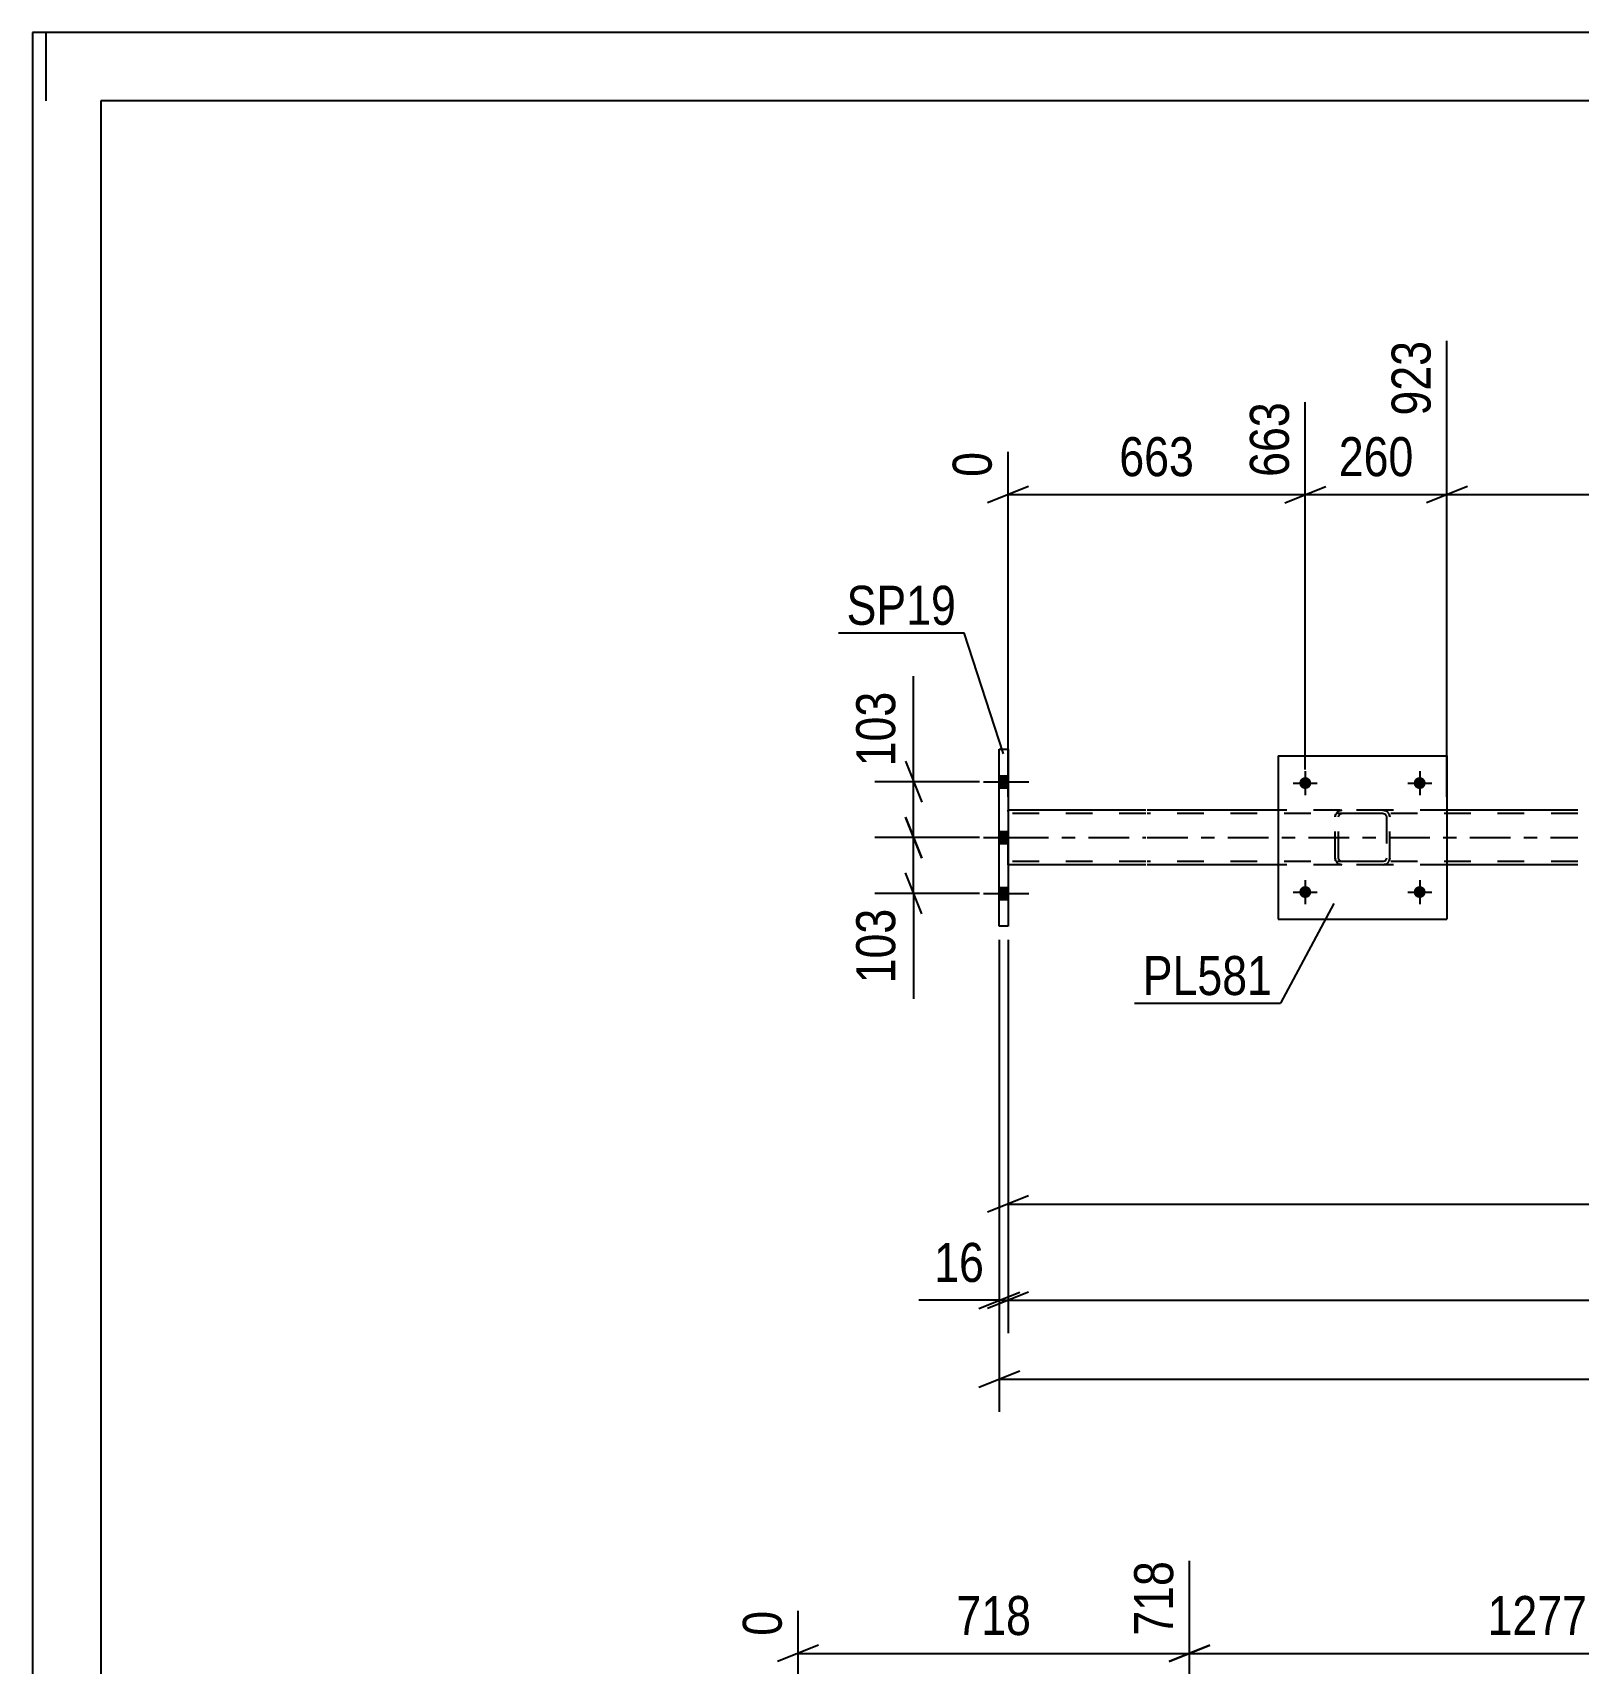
# Model space of a CAD drawing. Header units: millimetres. Extents: x 0 to 841, y 0 to 594.
# Drawn here: x 0 to 113.5, y 474.3 to 594 of the extents above; entities that cross this region are included whole.
import ezdxf

# ---------------------------------------------------------------- set-up
doc = ezdxf.new("R2010")
doc.units = ezdxf.units.MM
doc.linetypes.add('DXK_LINE_DOT2', pattern=[3.9198, 1.9599, -1.9599])
doc.linetypes.add('DXK_LINE_DOT3', pattern=[5.9187, 2.979, -0.9799, 0.9799, -0.9799])
doc.styles.add('Arial Narrow', font='ARIALN.TTF', dxfattribs={"height": 0.2})

# ---------------------------------------------------------------- blocks, each defined once
blk = doc.blocks.new('Unknown-122568727-1133')
at = {"color": 5, "linetype": 'Continuous'}
for p, q in [((841, 594), (0, 594)), ((0, 594), (0, 0)), ((1, 589), (1, 594)), ((836, 589), (5, 589)), ((5, 589), (5, 5))]:
    blk.add_line(p, q, dxfattribs=at)
blk = doc.blocks.new('Part-122568727-4022 - 3869')
at = {"color": 2, "linetype": 'Continuous'}
for p, q in [((81.72, 536.91), (71.6, 536.91)), ((91.42, 536.91), (81.82, 536.91)), ((113.42, 536.91), (103.82, 536.91)), ((81.72, 532.91), (71.6, 532.91)), ((91.42, 532.91), (81.82, 532.91)), ((113.42, 532.91), (103.82, 532.91))]:
    blk.add_line(p, q, dxfattribs=at)
at = {"color": 7, "linetype": 'DXK_LINE_DOT2'}
for p, q in [((71.6, 532.91), (71.6, 536.91)), ((81.72, 536.67), (71.6, 536.67)), ((113.42, 536.67), (81.82, 536.67)), ((103.82, 536.91), (91.42, 536.91)), ((81.72, 533.15), (71.6, 533.15)), ((113.42, 533.15), (81.82, 533.15)), ((103.82, 532.91), (91.42, 532.91))]:
    blk.add_line(p, q, dxfattribs=at)
at = {"color": 7, "linetype": 'DXK_LINE_DOT3'}
for p, q in [((71.6, 534.91), (81.72, 534.91)), ((81.82, 534.91), (113.42, 534.91))]:
    blk.add_line(p, q, dxfattribs=at)
blk = doc.blocks.new('Part-122568727-3990 - 3869')
at = {"color": 2, "linetype": 'Continuous'}
for p, q in [((70.96, 541.41), (71.6, 541.41)), ((70.96, 528.41), (70.96, 541.41)), ((71.6, 541.41), (71.6, 528.41)), ((71.6, 528.41), (70.96, 528.41))]:
    blk.add_line(p, q, dxfattribs=at)
blk = doc.blocks.new('Bolt-122568727-3933 - 3869')
at = {"linetype": 'Continuous'}
for points in [[(93.86, 538.91, -1), (92.98, 538.91, -1)], [(102.26, 538.91, -1), (101.38, 538.91, -1)]]:
    blk.add_hatch(color=1, dxfattribs=at).paths.add_polyline_path(points)
at = {"color": 1, "linetype": 'Continuous'}
for p, q in [((92.54, 538.91), (94.3, 538.91)), ((93.42, 539.79), (93.42, 538.03)), ((100.94, 538.91), (102.7, 538.91)), ((101.82, 539.79), (101.82, 538.03))]:
    blk.add_line(p, q, dxfattribs=at)
blk = doc.blocks.new('Bolt-122568727-3934 - 3869')
at = {"linetype": 'Continuous'}
for points in [[(93.86, 530.91, -1), (92.98, 530.91, -1)], [(102.26, 530.91, -1), (101.38, 530.91, -1)]]:
    blk.add_hatch(color=1, dxfattribs=at).paths.add_polyline_path(points)
at = {"color": 1, "linetype": 'Continuous'}
for p, q in [((93.42, 531.79), (93.42, 530.03)), ((101.82, 531.79), (101.82, 530.03)), ((92.54, 530.91), (94.3, 530.91)), ((100.94, 530.91), (102.7, 530.91))]:
    blk.add_line(p, q, dxfattribs=at)
blk = doc.blocks.new('Bolt-122568727-3961 - 3869')
at = {"linetype": 'Continuous'}
for points in [[(71.6, 538.57), (71.6, 539.45), (70.96, 539.45), (70.96, 538.57)], [(71.6, 538.57), (71.6, 539.45), (70.96, 539.45), (70.96, 538.57)], [(71.6, 538.57), (71.6, 539.45), (70.96, 539.45), (70.96, 538.57)], [(71.6, 534.47), (71.6, 535.35), (70.96, 535.35), (70.96, 534.47)], [(71.6, 534.47), (71.6, 535.35), (70.96, 535.35), (70.96, 534.47)], [(71.6, 530.37), (71.6, 531.25), (70.96, 531.25), (70.96, 530.37)], [(71.6, 530.37), (71.6, 531.25), (70.96, 531.25), (70.96, 530.37)], [(71.6, 530.37), (71.6, 531.25), (70.96, 531.25), (70.96, 530.37)]]:
    blk.add_hatch(color=1, dxfattribs=at).paths.add_polyline_path(points)
at = {"color": 1, "linetype": 'Continuous'}
for p, q in [((69.8, 539.01), (73.12, 539.01)), ((69.8, 539.01), (73.12, 539.01)), ((69.8, 539.01), (73.12, 539.01)), ((70.96, 539.45), (71.6, 539.45)), ((70.96, 539.45), (71.6, 539.45)), ((70.96, 539.45), (71.6, 539.45)), ((70.96, 538.57), (71.6, 538.57)), ((70.96, 538.57), (71.6, 538.57)), ((70.96, 538.57), (71.6, 538.57)), ((70.96, 535.35), (71.6, 535.35)), ((70.96, 535.35), (71.6, 535.35)), ((69.8, 534.91), (73.12, 534.91)), ((69.8, 534.91), (73.12, 534.91)), ((70.96, 534.47), (71.6, 534.47)), ((70.96, 534.47), (71.6, 534.47)), ((69.8, 530.81), (73.12, 530.81)), ((69.8, 530.81), (73.12, 530.81)), ((69.8, 530.81), (73.12, 530.81)), ((70.96, 531.25), (71.6, 531.25)), ((70.96, 531.25), (71.6, 531.25)), ((70.96, 531.25), (71.6, 531.25)), ((70.96, 530.37), (71.6, 530.37)), ((70.96, 530.37), (71.6, 530.37)), ((70.96, 530.37), (71.6, 530.37))]:
    blk.add_line(p, q, dxfattribs=at)
blk = doc.blocks.new('Part-122568727-4103 - 3869')
at = {"color": 7, "linetype": 'DXK_LINE_DOT2'}
for p, q in [((95.62, 536.43), (95.65, 536.62)), ((95.65, 536.62), (95.62, 536.43)), ((95.62, 533.39), (95.62, 536.43)), ((95.86, 536.43), (95.88, 536.53)), ((95.86, 533.39), (95.86, 536.43)), ((95.88, 536.53), (95.93, 536.6)), ((95.91, 536.88), (96.1, 536.91)), ((96.1, 536.91), (95.91, 536.88)), ((95.93, 536.6), (96.01, 536.66)), ((96.01, 536.66), (96.1, 536.67)), ((99.14, 536.91), (96.1, 536.91)), ((99.14, 536.67), (96.1, 536.67)), ((99.14, 536.91), (99.32, 536.88)), ((99.32, 536.88), (99.14, 536.91)), ((99.14, 536.67), (99.23, 536.66)), ((99.23, 536.66), (99.31, 536.6)), ((99.31, 536.6), (99.36, 536.53)), ((99.36, 536.53), (99.38, 536.43)), ((99.38, 536.43), (99.38, 533.39)), ((99.58, 536.62), (99.62, 536.43)), ((99.62, 536.43), (99.58, 536.62)), ((99.62, 533.39), (99.62, 536.43)), ((95.65, 533.21), (95.62, 533.39)), ((95.62, 533.39), (95.65, 533.21)), ((95.88, 533.3), (95.86, 533.39)), ((95.93, 533.22), (95.88, 533.3)), ((96.1, 532.91), (95.91, 532.95)), ((95.91, 532.95), (96.1, 532.91)), ((96.01, 533.17), (95.93, 533.22)), ((96.1, 533.15), (96.01, 533.17)), ((99.14, 533.15), (96.1, 533.15)), ((99.14, 532.91), (96.1, 532.91)), ((99.23, 533.17), (99.14, 533.15)), ((99.32, 532.95), (99.14, 532.91)), ((99.14, 532.91), (99.32, 532.95)), ((99.31, 533.22), (99.23, 533.17)), ((99.36, 533.3), (99.31, 533.22)), ((99.38, 533.39), (99.36, 533.3)), ((99.62, 533.39), (99.58, 533.21)), ((99.58, 533.21), (99.62, 533.39))]:
    blk.add_line(p, q, dxfattribs=at)
at = {"color": 7, "linetype": 'DXK_LINE_DOT3'}
blk.add_line((97.62, 534.91), (97.62, 534.91), dxfattribs=at)
at = {"color": 7, "linetype": 'DXK_LINE_DOT2'}
for centre, start, end in [((96.1, 536.43), 112.5, 157.5), ((96.1, 536.43), 112.5, 157.5), ((99.14, 536.43), 22.5, 67.5), ((99.14, 536.43), 22.5, 67.5), ((96.1, 533.39), 202.5, 247.5), ((96.1, 533.39), 202.5, 247.5), ((99.14, 533.39), 292.5, 337.5), ((99.14, 533.39), 292.5, 337.5)]:
    blk.add_arc(centre, 0.48, start, end, dxfattribs=at)
blk = doc.blocks.new('Part-122568727-4108 - 3869')
at = {"color": 2, "linetype": 'Continuous'}
for p, q in [((91.42, 540.91), (91.42, 528.91)), ((91.42, 540.91), (103.82, 540.91)), ((103.82, 540.91), (103.82, 528.91)), ((91.42, 528.91), (103.82, 528.91))]:
    blk.add_line(p, q, dxfattribs=at)
blk = doc.blocks.new('StraightDimension-122568727-4539 - 3869')
at = {"color": 7, "linetype": 'Continuous'}
for p, q in [((64.07, 536.41), (65.27, 533.41)), ((69.51, 534.91), (61.82, 534.91)), ((64.67, 530.81), (64.67, 534.91)), ((65.27, 529.31), (64.07, 532.31)), ((69.51, 530.81), (61.82, 530.81)), ((64.67, 530.81), (64.67, 523.08)), ((64.67, 530.81), (64.67, 523.08))]:
    blk.add_line(p, q, dxfattribs=at)
at = {"color": 0}
blk.add_wipeout([(63.92, 530.29), (59.72, 530.29), (59.72, 523.61), (63.92, 523.61)], dxfattribs=at)
at = {"color": 3, "style": 'Arial Narrow'}
blk.add_text('103', height=2.863, rotation=90.0002, dxfattribs=at).set_placement((63.32, 524.21))
blk = doc.blocks.new('StraightDimension-122568727-4487 - 3869')
at = {"color": 7, "linetype": 'Continuous'}
for p, q in [((70.96, 527.41), (70.96, 492.75)), ((72.46, 495.75), (69.46, 494.55)), ((70.96, 495.15), (756.96, 495.15))]:
    blk.add_line(p, q, dxfattribs=at)
blk = doc.blocks.new('StraightDimension-122568727-4349 - 3869')
at = {"color": 7, "linetype": 'Continuous'}
for p, q in [((71.6, 527.41), (71.6, 505.6)), ((73.1, 508.6), (70.1, 507.4)), ((71.6, 508), (636.24, 508))]:
    blk.add_line(p, q, dxfattribs=at)
blk = doc.blocks.new('StraightDimension-122568727-4508 - 3869')
at = {"color": 7, "linetype": 'Continuous'}
for p, q in [((71.6, 527.41), (71.6, 498.54)), ((73.1, 501.54), (70.1, 500.34)), ((71.6, 500.94), (756.32, 500.94))]:
    blk.add_line(p, q, dxfattribs=at)
blk = doc.blocks.new('StraightDimension-122568727-4518 - 3869')
at = {"color": 7, "linetype": 'Continuous'}
for p, q in [((70.96, 527.41), (70.96, 498.54)), ((71.6, 527.41), (71.6, 498.54)), ((70.96, 500.94), (65.05, 500.94)), ((70.96, 500.94), (65.05, 500.94)), ((69.46, 500.34), (72.46, 501.54)), ((73.1, 501.54), (70.1, 500.34)), ((70.96, 500.94), (71.6, 500.94))]:
    blk.add_line(p, q, dxfattribs=at)
at = {"color": 0}
blk.add_wipeout([(70.43, 501.69), (70.43, 505.89), (65.58, 505.89), (65.58, 501.69)], dxfattribs=at)
at = {"color": 3, "style": 'Arial Narrow'}
blk.add_text('16', height=2.863, dxfattribs=at).set_placement((66.18, 502.29))
blk = doc.blocks.new('StraightDimension-122568727-4529 - 3869')
at = {"color": 7, "linetype": 'Continuous'}
for p, q in [((64.67, 539.01), (64.67, 546.75)), ((64.67, 539.01), (64.67, 546.75)), ((64.07, 540.51), (65.27, 537.51)), ((69.51, 539.01), (61.82, 539.01)), ((64.67, 534.91), (64.67, 539.01)), ((65.27, 533.41), (64.07, 536.41)), ((69.51, 534.91), (61.82, 534.91))]:
    blk.add_line(p, q, dxfattribs=at)
at = {"color": 0}
blk.add_wipeout([(63.92, 546.22), (59.72, 546.22), (59.72, 539.54), (63.92, 539.54)], dxfattribs=at)
at = {"color": 3, "style": 'Arial Narrow'}
blk.add_text('103', height=2.863, rotation=90.0002, dxfattribs=at).set_placement((63.32, 540.14))
blk = doc.blocks.new('StraightDimension-122568727-12621 - 3869')
at = {"color": 7, "linetype": 'Continuous'}
for p, q in [((103.82, 537.91), (103.82, 571.37)), ((133.8, 539.91), (133.8, 568.7)), ((105.32, 560.69), (102.32, 559.49)), ((132.3, 559.49), (135.3, 560.69)), ((103.82, 560.09), (133.8, 560.09))]:
    blk.add_line(p, q, dxfattribs=at)
at = {"color": 0}
blk.add_wipeout([(123.06, 560.84), (123.06, 565.04), (114.55, 565.04), (114.55, 560.84)], dxfattribs=at)
at = {"color": 3, "style": 'Arial Narrow'}
blk.add_text('1017', height=2.863, dxfattribs=at).set_placement((115.15, 561.44))
at = {"color": 0, "linetype": 'Continuous'}
blk.add_wipeout([(133.2, 569.3), (129, 569.3), (129, 560.79), (133.2, 560.79)], dxfattribs=at)
at = {"color": 3, "linetype": 'Continuous', "style": 'Arial Narrow'}
blk.add_text('1940', height=2.863, rotation=90.0002, dxfattribs=at).set_placement((132.6, 561.39))
blk = doc.blocks.new('StraightDimension-122568727-12622 - 3869')
at = {"color": 7, "linetype": 'Continuous'}
for p, q in [((103.82, 537.91), (103.82, 571.37)), ((93.42, 539.91), (93.42, 566.87)), ((91.92, 559.49), (94.92, 560.69)), ((105.32, 560.69), (102.32, 559.49)), ((93.42, 560.09), (103.82, 560.09))]:
    blk.add_line(p, q, dxfattribs=at)
at = {"color": 0}
blk.add_wipeout([(101.96, 560.84), (101.96, 565.04), (95.28, 565.04), (95.28, 560.84)], dxfattribs=at)
at = {"color": 3, "style": 'Arial Narrow'}
blk.add_text('260', height=2.863, dxfattribs=at).set_placement((95.88, 561.44))
at = {"color": 0, "linetype": 'Continuous'}
blk.add_wipeout([(103.22, 571.97), (99.02, 571.97), (99.02, 565.29), (103.22, 565.29)], dxfattribs=at)
at = {"color": 3, "linetype": 'Continuous', "style": 'Arial Narrow'}
blk.add_text('923', height=2.863, rotation=90.0002, dxfattribs=at).set_placement((102.62, 565.89))
blk = doc.blocks.new('StraightDimension-122568727-12623 - 3869')
at = {"color": 7, "linetype": 'Continuous'}
for p, q in [((93.42, 539.91), (93.42, 566.87)), ((71.6, 537.91), (71.6, 563.22)), ((73.1, 560.69), (70.1, 559.49)), ((91.92, 559.49), (94.92, 560.69)), ((71.6, 560.09), (93.42, 560.09))]:
    blk.add_line(p, q, dxfattribs=at)
at = {"color": 0}
blk.add_wipeout([(85.85, 560.84), (85.85, 565.04), (79.17, 565.04), (79.17, 560.84)], dxfattribs=at)
at = {"color": 3, "style": 'Arial Narrow'}
blk.add_text('663', height=2.863, dxfattribs=at).set_placement((79.77, 561.44))
at = {"color": 0, "linetype": 'Continuous'}
for points in [[(92.82, 567.47), (88.62, 567.47), (88.62, 560.79), (92.82, 560.79)], [(71, 563.82), (66.8, 563.82), (66.8, 560.79), (71, 560.79)]]:
    blk.add_wipeout(points, dxfattribs=at)
at = {"color": 3, "linetype": 'Continuous', "style": 'Arial Narrow'}
for s, height, p in [('663', 2.863, (92.22, 561.39)), ('0', 2.86, (70.4, 561.39))]:
    blk.add_text(s, height=height, rotation=90.0002, dxfattribs=at).set_placement(p)
blk = doc.blocks.new('StraightDimension-122568727-6213 - 5055')
at = {"color": 7, "linetype": 'Continuous'}
for p, q in [((84.92, 435.33), (84.92, 481.81)), ((56.19, 427.49), (56.19, 478.15)), ((57.69, 475.62), (54.69, 474.42)), ((83.42, 474.42), (86.42, 475.62)), ((56.19, 475.02), (84.92, 475.02))]:
    blk.add_line(p, q, dxfattribs=at)
at = {"color": 0}
blk.add_wipeout([(73.9, 475.77), (73.9, 479.97), (67.21, 479.97), (67.21, 475.77)], dxfattribs=at)
at = {"color": 3, "style": 'Arial Narrow'}
blk.add_text('718', height=2.863, dxfattribs=at).set_placement((67.81, 476.37))
at = {"color": 0, "linetype": 'Continuous'}
for points in [[(84.32, 482.41), (80.12, 482.41), (80.12, 475.72), (84.32, 475.72)], [(55.59, 478.75), (51.39, 478.75), (51.39, 475.72), (55.59, 475.72)]]:
    blk.add_wipeout(points, dxfattribs=at)
at = {"color": 3, "linetype": 'Continuous', "style": 'Arial Narrow'}
for s, height, p in [('718', 2.863, (83.72, 476.32)), ('0', 2.86, (54.99, 476.32))]:
    blk.add_text(s, height=height, rotation=90.0002, dxfattribs=at).set_placement(p)
blk = doc.blocks.new('StraightDimension-122568727-6223 - 5055')
at = {"color": 7, "linetype": 'Continuous'}
for p, q in [((136, 435.33), (136, 483.63)), ((84.92, 435.33), (84.92, 481.81)), ((86.42, 475.62), (83.42, 474.42)), ((134.5, 474.42), (137.5, 475.62)), ((84.92, 475.02), (136, 475.02))]:
    blk.add_line(p, q, dxfattribs=at)
at = {"color": 0}
blk.add_wipeout([(114.72, 475.77), (114.72, 479.97), (106.2, 479.97), (106.2, 475.77)], dxfattribs=at)
at = {"color": 3, "style": 'Arial Narrow'}
blk.add_text('1277', height=2.863, dxfattribs=at).set_placement((106.8, 476.37))
at = {"color": 0, "linetype": 'Continuous'}
blk.add_wipeout([(135.4, 484.23), (131.2, 484.23), (131.2, 475.72), (135.4, 475.72)], dxfattribs=at)
at = {"color": 3, "linetype": 'Continuous', "style": 'Arial Narrow'}
blk.add_text('1995', height=2.863, rotation=90.0002, dxfattribs=at).set_placement((134.8, 476.32))
blk = doc.blocks.new('Mark-122568727-3986 - 3869')
at = {"color": 30, "linetype": 'Continuous'}
for p in [(59.15, 549.93), (71.28, 541.05)]:
    blk.add_line(p, (68.39, 549.93), dxfattribs=at)
at = {"color": 0}
blk.add_wipeout([(67.79, 550.53), (67.79, 553.53), (59.75, 553.53), (59.75, 550.53)], dxfattribs=at)
blk.add_wipeout([(67.79, 550.53), (67.79, 553.53), (59.75, 553.53), (59.75, 550.53)], dxfattribs=at)
at = {"color": 3, "style": 'Arial Narrow'}
blk.add_text('SP19', height=2.863, dxfattribs=at).set_placement((59.75, 550.53))
blk = doc.blocks.new('Mark-122568727-4104 - 3869')
at = {"color": 30, "linetype": 'Continuous'}
for p in [(95.52, 530.08), (80.89, 522.75)]:
    blk.add_line(p, (91.59, 522.75), dxfattribs=at)
at = {"color": 0}
blk.add_wipeout([(90.99, 523.35), (90.99, 526.35), (81.49, 526.35), (81.49, 523.35)], dxfattribs=at)
blk.add_wipeout([(90.99, 523.35), (90.99, 526.35), (81.49, 526.35), (81.49, 523.35)], dxfattribs=at)
at = {"color": 3, "style": 'Arial Narrow'}
blk.add_text('PL581', height=2.863, dxfattribs=at).set_placement((81.49, 523.35))

msp = doc.modelspace()

# ---------------------------------------------------------------- block references
for name in ['Unknown-122568727-1133', 'Part-122568727-3990 - 3869', 'Part-122568727-4108 - 3869', 'Bolt-122568727-3961 - 3869', 'Part-122568727-4022 - 3869', 'Bolt-122568727-3933 - 3869', 'Part-122568727-4103 - 3869', 'Bolt-122568727-3934 - 3869']:
    msp.add_blockref(name, (0, 0))

# ---------------------------------------------------------------- next in the draw order: block references
for name in ['StraightDimension-122568727-12621 - 3869', 'StraightDimension-122568727-4539 - 3869', 'StraightDimension-122568727-6213 - 5055']:
    msp.add_blockref(name, (0, 0))

# ---------------------------------------------------------------- next in the draw order: block references
for name in ['StraightDimension-122568727-12622 - 3869', 'StraightDimension-122568727-4529 - 3869', 'StraightDimension-122568727-4487 - 3869', 'StraightDimension-122568727-6223 - 5055']:
    msp.add_blockref(name, (0, 0))

# ---------------------------------------------------------------- next in the draw order: block references
for name in ['StraightDimension-122568727-12623 - 3869', 'StraightDimension-122568727-4349 - 3869']:
    msp.add_blockref(name, (0, 0))

# ---------------------------------------------------------------- next in the draw order: block references
for name in ['Mark-122568727-3986 - 3869', 'StraightDimension-122568727-4508 - 3869']:
    msp.add_blockref(name, (0, 0))

# ---------------------------------------------------------------- next in the draw order: block references
for name in ['Mark-122568727-4104 - 3869', 'StraightDimension-122568727-4518 - 3869']:
    msp.add_blockref(name, (0, 0))

doc.saveas('drawing.dxf')
